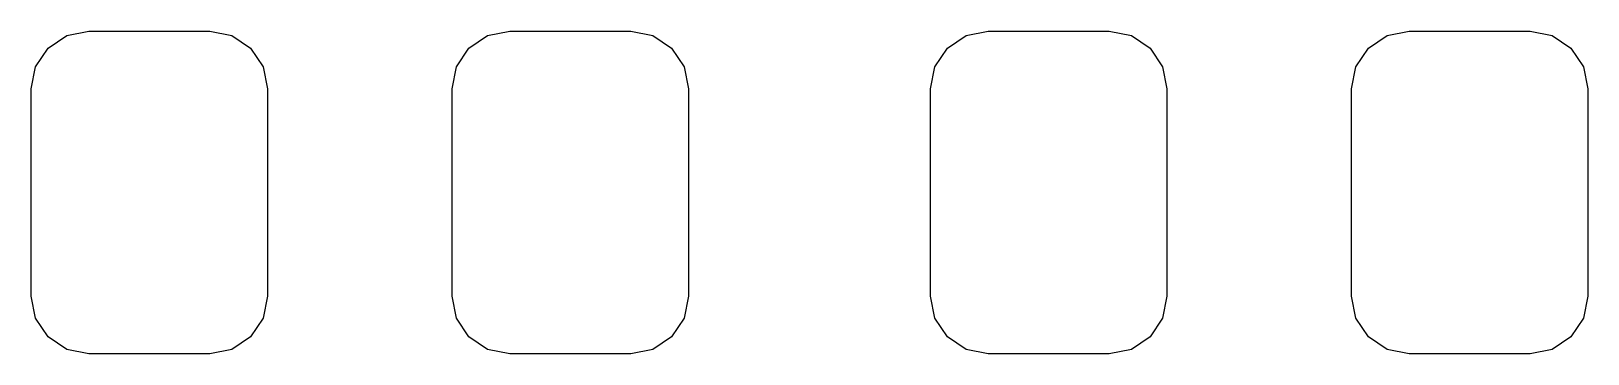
# Model space of a CAD drawing. Extents: x 45.9 to 136.6, y -83.5 to -26.6.
# Drawn here: x 88.22 to 94.97, y -36.15 to -34.75 of the extents above; entities that cross this region are included whole.
import ezdxf

# ---------------------------------------------------------------- set-up
doc = ezdxf.new("R2010")
doc.units = 0
doc.layers.add('BLACK', color=7, linetype='CONTINUOUS')

msp = doc.modelspace()

# ---------------------------------------------------------------- linework, layer by layer
at = {"layer": 'BLACK', "linetype": 'CONTINUOUS'}
for p, q in [((88.379329, -34.76903), (88.475, -34.75)), ((88.475, -34.75), (89, -34.75)), ((89, -34.75), (89.095671, -34.76903)), ((90.204329, -34.76903), (90.3, -34.75)), ((90.3, -34.75), (90.825, -34.75)), ((90.825, -34.75), (90.920671, -34.76903)), ((92.279329, -34.76903), (92.375, -34.75)), ((92.375, -34.75), (92.9, -34.75)), ((92.9, -34.75), (92.995671, -34.76903)), ((94.104329, -34.76903), (94.2, -34.75)), ((94.2, -34.75), (94.725, -34.75)), ((94.725, -34.75), (94.820671, -34.76903)), ((88.24403, -34.904329), (88.298223, -34.823223)), ((88.298223, -34.823223), (88.379329, -34.76903)), ((89.095671, -34.76903), (89.176777, -34.823223)), ((89.176777, -34.823223), (89.23097, -34.904329)), ((90.06903, -34.904329), (90.123223, -34.823223)), ((90.123223, -34.823223), (90.204329, -34.76903)), ((90.920671, -34.76903), (91.001777, -34.823223)), ((91.001777, -34.823223), (91.05597, -34.904329)), ((92.14403, -34.904329), (92.198223, -34.823223)), ((92.198223, -34.823223), (92.279329, -34.76903)), ((92.995671, -34.76903), (93.076777, -34.823223)), ((93.076777, -34.823223), (93.13097, -34.904329)), ((93.96903, -34.904329), (94.023223, -34.823223)), ((94.023223, -34.823223), (94.104329, -34.76903)), ((94.820671, -34.76903), (94.901777, -34.823223)), ((94.901777, -34.823223), (94.95597, -34.904329)), ((88.225, -35), (88.24403, -34.904329)), ((89.23097, -34.904329), (89.25, -35)), ((90.05, -35), (90.06903, -34.904329)), ((91.05597, -34.904329), (91.075, -35)), ((92.125, -35), (92.14403, -34.904329)), ((93.13097, -34.904329), (93.15, -35)), ((93.95, -35), (93.96903, -34.904329)), ((94.95597, -34.904329), (94.975, -35)), ((88.225, -35.9), (88.225, -35)), ((89.25, -35), (89.25, -35.9)), ((90.05, -35.9), (90.05, -35)), ((91.075, -35), (91.075, -35.9)), ((92.125, -35.9), (92.125, -35)), ((93.15, -35), (93.15, -35.9)), ((93.95, -35.9), (93.95, -35)), ((94.975, -35), (94.975, -35.9)), ((88.24403, -35.995671), (88.225, -35.9)), ((89.25, -35.9), (89.23097, -35.995671)), ((90.06903, -35.995671), (90.05, -35.9)), ((91.075, -35.9), (91.05597, -35.995671)), ((92.14403, -35.995671), (92.125, -35.9)), ((93.15, -35.9), (93.13097, -35.995671)), ((93.96903, -35.995671), (93.95, -35.9)), ((94.975, -35.9), (94.95597, -35.995671)), ((88.298223, -36.076777), (88.24403, -35.995671)), ((89.23097, -35.995671), (89.176777, -36.076777)), ((90.123223, -36.076777), (90.06903, -35.995671)), ((91.05597, -35.995671), (91.001777, -36.076777)), ((92.198223, -36.076777), (92.14403, -35.995671)), ((93.13097, -35.995671), (93.076777, -36.076777)), ((94.023223, -36.076777), (93.96903, -35.995671)), ((94.95597, -35.995671), (94.901777, -36.076777)), ((88.379329, -36.13097), (88.298223, -36.076777)), ((89.176777, -36.076777), (89.095671, -36.13097)), ((90.204329, -36.13097), (90.123223, -36.076777)), ((91.001777, -36.076777), (90.920671, -36.13097)), ((92.279329, -36.13097), (92.198223, -36.076777)), ((93.076777, -36.076777), (92.995671, -36.13097)), ((94.104329, -36.13097), (94.023223, -36.076777)), ((94.901777, -36.076777), (94.820671, -36.13097)), ((88.475, -36.15), (88.379329, -36.13097)), ((89, -36.15), (88.475, -36.15)), ((89.095671, -36.13097), (89, -36.15)), ((90.3, -36.15), (90.204329, -36.13097)), ((90.825, -36.15), (90.3, -36.15)), ((90.920671, -36.13097), (90.825, -36.15)), ((92.375, -36.15), (92.279329, -36.13097)), ((92.9, -36.15), (92.375, -36.15)), ((92.995671, -36.13097), (92.9, -36.15)), ((94.2, -36.15), (94.104329, -36.13097)), ((94.725, -36.15), (94.2, -36.15)), ((94.820671, -36.13097), (94.725, -36.15))]:
    msp.add_line(p, q, dxfattribs=at)

doc.saveas('drawing.dxf')
